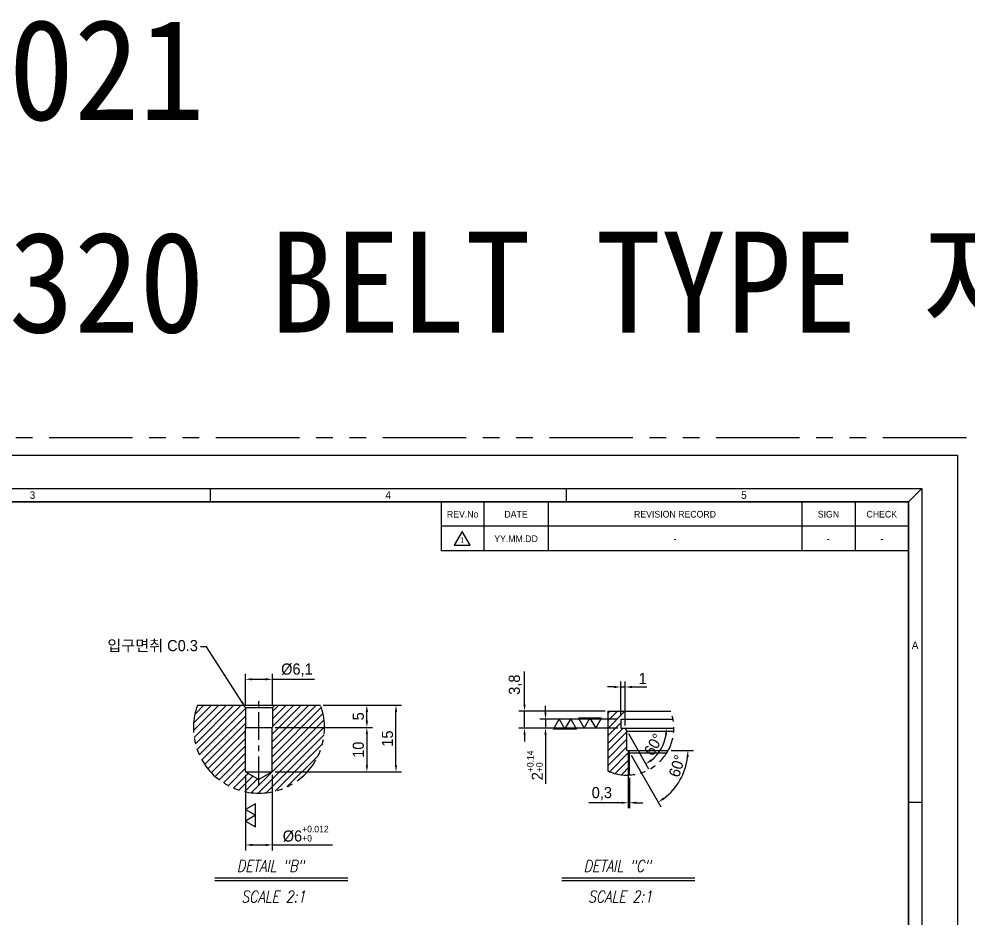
# Model space of a CAD drawing. Header units: inches. Extents: x 0 to 23821, y 0 to 11279.
# Drawn here: x 17186.4 to 17613.2, y 9016 to 9420.1 of the extents above; entities that cross this region are included whole.
import ezdxf

# ---------------------------------------------------------------- set-up
doc = ezdxf.new("R2010")
doc.units = ezdxf.units.IN
doc.header["$LTSCALE"] = 10
doc.header["$MEASUREMENT"] = 0
doc.linetypes.add('CENTER', pattern=[2, 1.25, -0.25, 0.25, -0.25])
doc.linetypes.add('PHANTOM', pattern=[2.5, 1.25, -0.25, 0.25, -0.25, 0.25, -0.25])
doc.layers.get('Defpoints').update_dxf_attribs({"color": 8})
for name, color, linetype in [('CENTER LINE', 1, 'CENTER'), ('PHANTOM LINE', 6, 'PHANTOM'), ('THIN LINE', 3, 'Continuous')]:
    doc.layers.add(name, color=color, linetype=linetype)
doc.styles.add('ITALICT', font='italict')
doc.styles.add('SCI', font='')
doc.styles.add('기본글씨', font='')
doc.styles.get('SCI').set_extended_font_data('Gulim')
doc.styles.get('기본글씨').set_extended_font_data('GulimChe')
doc.dimstyles.new('SCH', dxfattribs={"dimtxt": 2.5, "dimasz": 2, "dimexe": 1.25, "dimexo": 0.625, "dimtad": 1, "dimdec": 8, "dimtxsty": 'SCI', "dimcen": 2.5, "dimclrd": 4, "dimclre": 4, "dimclrt": 7, "dimadec": 8, "dimazin": 2, "dimtfac": 1, "dimtdec": 8, "dimtmove": 0, "dimatfit": 3, "dimfxl": 1, "dimarcsym": 0})

# ---------------------------------------------------------------- blocks, each defined once
blk = doc.blocks.new('A$C5b8731fd')
for p, q in [((0, 0), (-2.25, -3.9)), ((2.25, -3.9), (0, 0)), ((-2.25, -3.9), (2.25, -3.9))]:
    blk.add_line(p, q)
blk = doc.blocks.new('SECHANG REV')
at = {"color": 7}
blk.add_line((-52.5, 0), (-52.5, 5.5), dxfattribs=at)
at = {"color": 3}
for p, q in [((-43, 5.5), (-43, 0)), ((-28.5, 5.5), (-28.5, 0)), ((28.5, 5.5), (28.5, 0)), ((40.5, 5.5), (40.5, 0)), ((52.5, 5.5), (52.5, 0))]:
    blk.add_line(p, q, dxfattribs=at)
blk.add_line((52.5, 0), (-52.5, 0))
blk = doc.blocks.new('SECHANG A3')
at = {"color": 2}
for p, q in [((42, 289.5), (42, 286.5)), ((122, 289.5), (122, 286.5)), ((202, 289.5), (199, 286.5))]:
    blk.add_line(p, q, dxfattribs=at)
at = {"color": 3}
blk.add_line((94, 286.5), (199, 286.5), dxfattribs=at)
blk.add_line((199, 219), (202, 219))
at = {"color": 1}
blk.add_lwpolyline([(-210, 297), (210, 297), (210, 0), (-210, 0)], close=True, dxfattribs=at)
at = {"color": 2}
blk.add_lwpolyline([(-198, 289.5), (202, 289.5), (202, 7.5), (-198, 7.5)], close=True, dxfattribs=at)
at = {"const_width": 0.4}
blk.add_lwpolyline([(-195, 286.5), (199, 286.5), (199, 10.5), (-195, 10.5)], close=True, dxfattribs=at)
blk.add_blockref('SECHANG REV', (146.5, 281))
at = {"color": 2, "char_height": 1.7, "attachment_point": 5, "style": 'SCI'}
for s, insert, width in [('3', (2, 288), 80), ('4', (82, 288), 80), ('5', (162, 288), 80), ('A', (200.5, 254.25), 3)]:
    blk.add_mtext(s, dxfattribs=dict(at, insert=insert, width=width))
at = {"char_height": 1.5, "attachment_point": 5, "style": 'SCI'}
for s, insert, width in [('REV.No', (98.75, 283.7), 9.5), ('DATE', (110.75, 283.7), 14.5), ('REVISION RECORD', (146.5, 283.7), 57), ('SIGN', (181, 283.7), 12), ('CHECK', (193, 283.7), 12)]:
    blk.add_mtext(s, dxfattribs=dict(at, insert=insert, width=width))
blk = doc.blocks.new('*D1913')
at = {"color": 4, "lineweight": -2, "transparency": 16777216}
for p, q in [((17288.22, 9111.87), (17288.22, 9125.79)), ((17291.22, 9123.29), (17297.42, 9123.29)), ((17300.42, 9111.87), (17300.42, 9125.79)), ((17300.42, 9123.29), (17319.38, 9123.29))]:
    blk.add_line(p, q, dxfattribs=at)
at = {"color": 4, "transparency": 16777216}
for points in [[(17291.22, 9123.79), (17291.22, 9122.79), (17288.22, 9123.29)], [(17297.42, 9123.79), (17297.42, 9122.79), (17300.42, 9123.29)]]:
    blk.add_solid(points, dxfattribs=at)
at = {"layer": 'Defpoints', "color": 0, "transparency": 16777216}
for p in [(17300.42, 9123.29), (17288.22, 9110.62), (17300.42, 9110.62)]:
    blk.add_point(p, dxfattribs=at)
at = {"color": 7, "transparency": 16777216, "insert": (17311.4, 9127.42), "char_height": 5, "attachment_point": 5, "style": 'SCI'}
blk.add_mtext('%%c6,1', dxfattribs=at)
blk = doc.blocks.new('*D1914')
at = {"color": 4, "lineweight": -2, "transparency": 16777216}
for p, q in [((17323.27, 9111.62), (17358.46, 9111.62)), ((17355.96, 9084.62), (17355.96, 9108.62)), ((17301.55, 9081.62), (17358.46, 9081.62))]:
    blk.add_line(p, q, dxfattribs=at)
at = {"color": 4, "transparency": 16777216}
for points in [[(17355.46, 9108.62), (17356.46, 9108.62), (17355.96, 9111.62)], [(17355.46, 9084.62), (17356.46, 9084.62), (17355.96, 9081.62)]]:
    blk.add_solid(points, dxfattribs=at)
at = {"layer": 'Defpoints', "color": 0, "transparency": 16777216}
for p in [(17322.02, 9111.62), (17355.96, 9111.62), (17300.3, 9081.62)]:
    blk.add_point(p, dxfattribs=at)
at = {"color": 7, "transparency": 16777216, "insert": (17352.14, 9096.62), "char_height": 5, "attachment_point": 5, "rotation": 90, "style": 'SCI'}
blk.add_mtext('15', dxfattribs=at)
blk = doc.blocks.new('*D1915')
at = {"color": 4, "lineweight": -2, "transparency": 16777216}
for p, q in [((17301.67, 9101.62), (17345.37, 9101.62)), ((17342.87, 9098.62), (17342.87, 9084.62)), ((17301.55, 9081.62), (17345.37, 9081.62))]:
    blk.add_line(p, q, dxfattribs=at)
at = {"color": 4, "transparency": 16777216}
for points in [[(17342.37, 9098.62), (17343.37, 9098.62), (17342.87, 9101.62)], [(17342.37, 9084.62), (17343.37, 9084.62), (17342.87, 9081.62)]]:
    blk.add_solid(points, dxfattribs=at)
at = {"layer": 'Defpoints', "color": 0, "transparency": 16777216}
for p in [(17300.42, 9101.62), (17300.3, 9081.62), (17342.87, 9081.62)]:
    blk.add_point(p, dxfattribs=at)
at = {"color": 7, "transparency": 16777216, "insert": (17339.05, 9091.62), "char_height": 5, "attachment_point": 5, "rotation": 90, "style": 'SCI'}
blk.add_mtext('10', dxfattribs=at)
blk = doc.blocks.new('*D1916')
at = {"color": 4, "lineweight": -2, "transparency": 16777216}
for p, q in [((17323.27, 9111.62), (17345.37, 9111.62)), ((17342.87, 9104.62), (17342.87, 9108.62)), ((17301.67, 9101.62), (17345.37, 9101.62))]:
    blk.add_line(p, q, dxfattribs=at)
at = {"color": 4, "transparency": 16777216}
for points in [[(17342.37, 9108.62), (17343.37, 9108.62), (17342.87, 9111.62)], [(17342.37, 9104.62), (17343.37, 9104.62), (17342.87, 9101.62)]]:
    blk.add_solid(points, dxfattribs=at)
at = {"layer": 'Defpoints', "color": 0, "transparency": 16777216}
for p in [(17322.02, 9111.62), (17342.87, 9111.62), (17300.42, 9101.62)]:
    blk.add_point(p, dxfattribs=at)
at = {"color": 7, "transparency": 16777216, "insert": (17339.06, 9106.62), "char_height": 5, "attachment_point": 5, "rotation": 90, "style": 'SCI'}
blk.add_mtext('5', dxfattribs=at)
blk = doc.blocks.new('*D1917')
at = {"color": 4, "lineweight": -2, "transparency": 16777216}
for p, q in [((17288.32, 9080.37), (17288.32, 9046.32)), ((17300.32, 9080.37), (17300.32, 9046.32)), ((17291.32, 9048.82), (17297.32, 9048.82)), ((17300.32, 9048.82), (17327.37, 9048.82))]:
    blk.add_line(p, q, dxfattribs=at)
at = {"color": 4, "transparency": 16777216}
for points in [[(17291.32, 9049.32), (17291.32, 9048.32), (17288.32, 9048.82)], [(17297.32, 9049.32), (17297.32, 9048.32), (17300.32, 9048.82)]]:
    blk.add_solid(points, dxfattribs=at)
at = {"layer": 'Defpoints', "color": 0, "transparency": 16777216}
for p in [(17288.32, 9081.62), (17300.32, 9081.62), (17300.32, 9048.82)]:
    blk.add_point(p, dxfattribs=at)
at = {"color": 7, "transparency": 16777216, "insert": (17315.35, 9053.78), "char_height": 5, "attachment_point": 5, "style": 'SCI'}
blk.add_mtext('%%c6{\\H0.59x;\\S+0.012^ +0;}', dxfattribs=at)
blk = doc.blocks.new('*D1918')
at = {"color": 4, "lineweight": -2, "transparency": 16777216}
for p, q in [((17423.21, 9108.32), (17423.21, 9111.32)), ((17455.79, 9105.32), (17420.71, 9105.32)), ((17423.21, 9105.32), (17423.21, 9101.32)), ((17455.79, 9101.32), (17420.71, 9101.32)), ((17423.21, 9098.32), (17423.21, 9076.34))]:
    blk.add_line(p, q, dxfattribs=at)
at = {"color": 4, "transparency": 16777216}
for points in [[(17422.71, 9108.32), (17423.71, 9108.32), (17423.21, 9105.32)], [(17422.71, 9098.32), (17423.71, 9098.32), (17423.21, 9101.32)]]:
    blk.add_solid(points, dxfattribs=at)
at = {"layer": 'Defpoints', "color": 0, "transparency": 16777216}
for p in [(17457.04, 9105.32), (17423.21, 9101.32), (17457.04, 9101.32)]:
    blk.add_point(p, dxfattribs=at)
at = {"color": 7, "transparency": 16777216, "insert": (17418.44, 9084.59), "char_height": 5, "attachment_point": 5, "rotation": 90, "style": 'SCI'}
blk.add_mtext('2{\\H0.59x;\\S+0.14^ +0;}', dxfattribs=at)
blk = doc.blocks.new('*D1919')
at = {"color": 4, "lineweight": -2, "transparency": 16777216}
for p, q in [((17413.78, 9111.92), (17413.78, 9126.78)), ((17449.99, 9108.92), (17411.28, 9108.92)), ((17413.78, 9101.32), (17413.78, 9108.92)), ((17455.79, 9101.32), (17411.28, 9101.32)), ((17413.78, 9098.32), (17413.78, 9095.32))]:
    blk.add_line(p, q, dxfattribs=at)
at = {"color": 4, "transparency": 16777216}
for points in [[(17413.28, 9111.92), (17414.28, 9111.92), (17413.78, 9108.92)], [(17413.28, 9098.32), (17414.28, 9098.32), (17413.78, 9101.32)]]:
    blk.add_solid(points, dxfattribs=at)
at = {"layer": 'Defpoints', "color": 0, "transparency": 16777216}
for p in [(17413.78, 9108.92), (17451.24, 9108.92), (17457.04, 9101.32)]:
    blk.add_point(p, dxfattribs=at)
at = {"color": 7, "transparency": 16777216, "insert": (17409.66, 9120.85), "char_height": 5, "attachment_point": 5, "rotation": 90, "style": 'SCI'}
blk.add_mtext('3,8', dxfattribs=at)
blk = doc.blocks.new('*D1920')
at = {"color": 4, "lineweight": -2, "transparency": 16777216}
blk.add_line((17460.47, 9098.85), (17469.6, 9083.03), dxfattribs=at)
blk.add_arc((17459.04, 9101.32), 18.62, 309.2436, 350.7564, dxfattribs=at)
at = {"color": 4, "transparency": 16777216}
for points in [[(17476.92, 9098.37), (17477.91, 9098.29), (17477.66, 9101.32)], [(17471.1, 9086.49), (17470.53, 9087.31), (17468.35, 9085.2)]]:
    blk.add_solid(points, dxfattribs=at)
at = {"layer": 'Defpoints', "color": 0, "transparency": 16777216}
for p in [(17457.04, 9101.32), (17459.04, 9101.32), (17480.93, 9101.32), (17459.84, 9099.93), (17473.3, 9089.35)]:
    blk.add_point(p, dxfattribs=at)
at = {"color": 7, "transparency": 16777216, "insert": (17471.86, 9093.92), "char_height": 5, "attachment_point": 5, "rotation": 60, "style": 'SCI'}
blk.add_mtext('60°', dxfattribs=at)
blk = doc.blocks.new('*D1921')
at = {"color": 4, "lineweight": -2, "transparency": 16777216}
for p, q in [((17461.67, 9089.19), (17475.12, 9065.9)), ((17479.66, 9091.32), (17489.79, 9091.32))]:
    blk.add_line(p, q, dxfattribs=at)
blk.add_arc((17460.44, 9091.32), 26.85, 306.4056, 353.5944, dxfattribs=at)
at = {"color": 4, "transparency": 16777216}
for points in [[(17486.62, 9088.35), (17487.62, 9088.29), (17487.29, 9091.32)], [(17476.65, 9069.29), (17476.1, 9070.13), (17473.87, 9068.07)]]:
    blk.add_solid(points, dxfattribs=at)
at = {"layer": 'Defpoints', "color": 0, "transparency": 16777216}
for p in [(17459.84, 9091.32), (17460.44, 9091.32), (17461.04, 9090.28), (17478.41, 9091.32), (17481.01, 9074.06)]:
    blk.add_point(p, dxfattribs=at)
at = {"color": 7, "transparency": 16777216, "insert": (17482.38, 9084.3), "char_height": 5, "attachment_point": 5, "rotation": 72.266, "style": 'SCI'}
blk.add_mtext('60°', dxfattribs=at)
blk = doc.blocks.new('*D1922')
at = {"color": 4, "lineweight": -2, "transparency": 16777216}
for p, q in [((17460.44, 9090.07), (17460.44, 9065.28)), ((17461.04, 9079.01), (17461.04, 9065.28)), ((17457.44, 9067.78), (17442.66, 9067.78)), ((17461.04, 9067.78), (17460.44, 9067.78)), ((17464.04, 9067.78), (17467.04, 9067.78))]:
    blk.add_line(p, q, dxfattribs=at)
at = {"color": 4, "transparency": 16777216}
for points in [[(17457.44, 9068.28), (17457.44, 9067.28), (17460.44, 9067.78)], [(17464.04, 9068.28), (17464.04, 9067.28), (17461.04, 9067.78)]]:
    blk.add_solid(points, dxfattribs=at)
at = {"layer": 'Defpoints', "color": 0, "transparency": 16777216}
for p in [(17460.44, 9091.32), (17461.04, 9080.26), (17460.44, 9067.78)]:
    blk.add_point(p, dxfattribs=at)
at = {"color": 7, "transparency": 16777216, "insert": (17448.55, 9071.9), "char_height": 5, "attachment_point": 5, "style": 'SCI'}
blk.add_mtext('0,3', dxfattribs=at)
blk = doc.blocks.new('*D1923')
at = {"color": 4, "lineweight": -2, "transparency": 16777216}
for p, q in [((17457.04, 9106.57), (17457.04, 9122.32)), ((17459.04, 9102.57), (17459.04, 9122.32)), ((17454.04, 9119.82), (17451.04, 9119.82)), ((17457.04, 9119.82), (17459.04, 9119.82)), ((17462.04, 9119.82), (17468.86, 9119.82))]:
    blk.add_line(p, q, dxfattribs=at)
at = {"color": 4, "transparency": 16777216}
for points in [[(17454.04, 9120.32), (17454.04, 9119.32), (17457.04, 9119.82)], [(17462.04, 9120.32), (17462.04, 9119.32), (17459.04, 9119.82)]]:
    blk.add_solid(points, dxfattribs=at)
at = {"layer": 'Defpoints', "color": 0, "transparency": 16777216}
for p in [(17459.04, 9119.82), (17457.04, 9105.32), (17459.04, 9101.32)]:
    blk.add_point(p, dxfattribs=at)
at = {"color": 7, "transparency": 16777216, "insert": (17466.95, 9123.64), "char_height": 5, "attachment_point": 5, "style": 'SCI'}
blk.add_mtext('1', dxfattribs=at)
blk = doc.blocks.new('*U546')
at = {"color": 2}
for points in [[(0, 0), (1.5, 2.6), (-1.5, 2.6)], [(3, 0), (4.5, 2.6), (1.5, 2.6)]]:
    blk.add_lwpolyline(points, close=True, dxfattribs=at)

msp = doc.modelspace()

# ---------------------------------------------------------------- hatches: boundary and pattern name
at = {"layer": 'THIN LINE'}
h = msp.add_hatch(dxfattribs=at)
h.set_pattern_fill('ANSI31', color=256, scale=0.75, style=0)
h.set_pattern_definition([(45, (67502.545, 154822.6932), (-1.683798023, 1.683798023), [])])
h.paths.add_polyline_path([(17288.22355679, 9110.62432035), (17287.22355679, 9111.62432035), (17266.62331392, 9111.62432035, 1.4275288405), (17322.02379965, 9111.62432035), (17301.42355679, 9111.62432035), (17300.42355679, 9110.62432035), (17300.42355679, 9101.62432035), (17300.30355679, 9101.55503832), (17300.30355679, 9081.62432035), (17294.32355679, 9078.17176574), (17288.34355679, 9081.62432035), (17288.34355679, 9101.55503832), (17288.22355679, 9101.62432035)])
h = msp.add_hatch(dxfattribs=at)
h.set_pattern_fill('ANSI31', color=256, scale=0.75, style=0)
h.set_pattern_definition([(45, (67597.3473, 154863.47), (-1.683798023, 1.683798023), [])])
h.paths.add_polyline_path([(17459.84182151, 9101.31652478), (17457.04182151, 9101.31652478), (17457.04182151, 9105.31652478), (17459.04182151, 9105.31652478), (17459.04182151, 9108.91652478), (17451.24182151, 9108.91652478), (17451.24182151, 9082.06055925, 0.1198102123), (17461.04182151, 9080.26154417), (17461.04182151, 9091.31652478), (17459.84182151, 9091.31652478)])

# ---------------------------------------------------------------- linework, layer by layer
for p, q in [((17266.62331392, 9111.62432035), (17322.02379965, 9111.62432035)), ((17288.22355679, 9110.62432035), (17287.22355679, 9111.62432035)), ((17288.22355679, 9110.62432035), (17300.42355679, 9110.62432035)), ((17288.22355679, 9110.62432035), (17288.22355679, 9101.62432035)), ((17300.42355679, 9110.62432035), (17301.42355679, 9111.62432035)), ((17300.42355679, 9110.62432035), (17300.42355679, 9101.62432035)), ((17451.24182151, 9108.91652478), (17479.51393905, 9108.91652478)), ((17451.24182151, 9108.91652478), (17451.24182151, 9082.06055925)), ((17459.04182151, 9105.31652478), (17459.04182151, 9108.91652478)), ((17457.04182151, 9105.31652478), (17480.54815408, 9105.31652478)), ((17457.04182151, 9105.31652478), (17457.04182151, 9101.31652478)), ((17288.22355679, 9101.62432035), (17288.32355679, 9101.55503832)), ((17288.22355679, 9101.62432035), (17300.42355679, 9101.62432035)), ((17288.32355679, 9101.55503832), (17300.32355679, 9101.55503832)), ((17288.32355679, 9081.62432035), (17288.32355679, 9101.55503832)), ((17300.42355679, 9101.62432035), (17300.32355679, 9101.55503832)), ((17300.32355679, 9081.62432035), (17300.32355679, 9101.55503832)), ((17457.04182151, 9101.31652478), (17480.93097058, 9101.31652478)), ((17459.04182151, 9101.31652478), (17459.84182151, 9099.93088414)), ((17459.84182151, 9091.31652478), (17459.84182151, 9099.93088414)), ((17459.84182151, 9091.31652478), (17478.40932561, 9091.31652478)), ((17461.04182151, 9090.2772943), (17460.44182151, 9091.31652478)), ((17461.04182151, 9080.26154417), (17461.04182151, 9090.2772943)), ((17288.32355679, 9081.62432035), (17294.32355679, 9078.17176574)), ((17288.32355679, 9081.62432035), (17300.32355679, 9081.62432035)), ((17300.32355679, 9081.62432035), (17294.32355679, 9078.17176574)), ((17274.53547081, 9032.89616792), (17334.37481293, 9032.89616792)), ((17430.5060227, 9032.89616792), (17490.34536483, 9032.89616792))]:
    msp.add_line(p, q)
at = {"layer": 'CENTER LINE'}
msp.add_line((17294.32355679, 9075.99880278), (17294.32355679, 9115.62432035), dxfattribs=at)
at = {"layer": 'PHANTOM LINE', "ltscale": 3}
msp.add_lwpolyline([(16750, 9231.93953276), (18934.20270614, 9231.93953276), (18934.20270614, 8557.16150801), (16750, 8557.16150801)], close=True, dxfattribs=at)
at = {"layer": 'PHANTOM LINE'}
for centre, radius, start, end in [((17294.32355679, 9101.55503832), 29.47361354, 160.0233490314, 19.9766509686), ((17459.84182151, 9101.31652478), 21.08914907, 245.9337522053, 21.123221735)]:
    msp.add_arc(centre, radius, start, end, dxfattribs=at)
at = {"layer": 'THIN LINE'}
for p, q in [((17459.84182151, 9099.93088414), (17480.8854003, 9099.93088414)), ((17461.04182151, 9090.2772943), (17477.81089491, 9090.2772943)), ((17274.53547081, 9033.99928605), (17334.37481293, 9033.99928605)), ((17430.5060227, 9033.99928605), (17490.34536483, 9033.99928605))]:
    msp.add_line(p, q, dxfattribs=at)

# ---------------------------------------------------------------- block references
for name, p, xscale, yscale, zscale in [('SECHANG A3', (17188.45780541, 8630.07531183), 2, 2, 2), ('SECHANG REV', (17481.45780541, 9181.07531183), 2, 2, 2), ('A$C5b8731fd', (17385.67588201, 9189.74091205), 1.6, 1.6, 1.6), ('*U546', (17440.59859567, 9101.31652478), 1.733333333333512, 1.733333333333512, 1.733333333333512)]:
    msp.add_blockref(name, p, dxfattribs=dict(xscale=xscale, yscale=yscale, zscale=zscale))
at = {"yscale": 1.733333333333512, "zscale": 1.733333333333512}
for p, xscale, rotation in [((17429.34581043, 9105.31652478), -1.733333333333512, 180), ((17288.32355679, 9064.73964121), 1.733333333333512, 270)]:
    msp.add_blockref('*U546', p, dxfattribs=dict(at, xscale=xscale, rotation=rotation))

# ---------------------------------------------------------------- texts
at = {"color": 4, "style": '기본글씨'}
for s, p in [('PJT No. 2503-021', (16800.47847211, 9374.71312797)), ('POSITION 160x320 BELT TYPE 제작 수량 : 13SET', (16800.47847211, 9279.16805681))]:
    msp.add_text(s, height=45.3914809616, dxfattribs=at).set_placement(p)
at = {"attachment_point": 5, "style": 'SCI'}
for s, insert, char_height, width in [('{\\fGulim|b0|i0|c129|p50;1}', (17385.67588201, 9185.84045327), 2.4, 7.2061789665), ('YY.MM.DD', (17409.95780541, 9186.47531183), 3, 29), ('-', (17481.45780541, 9186.47531183), 3, 114), ('-', (17550.45780541, 9186.47531183), 3, 24), ('-', (17574.45780541, 9186.47531183), 3, 24)]:
    msp.add_mtext(s, dxfattribs=dict(at, insert=insert, char_height=char_height, width=width))
at = {"color": 7, "insert": (17266.86343314, 9135.38771787), "char_height": 5, "attachment_point": 9, "style": 'SCI'}
msp.add_mtext('입구면취 C0.3', dxfattribs=at)
at = {"layer": 'THIN LINE', "ltscale": 5, "style": 'ITALICT', "width": 0.8}
for s, p in [('DETAIL "B"', (17284.40376706, 9036.77764015, -0.25847114)), ('DETAIL "C"', (17440.37431895, 9036.77764015, -0.25847114)), ('SCALE 2:1', (17286.37203052, 9023.0073464, -0.25847114)), ('SCALE 2:1', (17442.34258241, 9023.0073464, -0.25847114))]:
    msp.add_text(s, height=5.241627955, dxfattribs=at).set_placement(p)

# ---------------------------------------------------------------- dimensions: what is measured, and where the dimension line sits
dim = msp.add_linear_dim(base=(17300.4235567858, 9123.2922950707), p1=(17288.2235567858, 9110.6243203545), p2=(17300.4235567858, 9110.6243203545), text='%%c<>', dimstyle='SCH', override={"dimscale": 2, "dimasz": 1.5, "dimlfac": 0.5})
dim.commit()
dim.dimension.update_dxf_attribs({"geometry": '*D1913', "text_midpoint": (17311.4012531906, 9127.4184601839)})
for base, p1, p2, picture, middle in [((17413.77936777, 9108.91652478), (17457.04182151, 9101.31652478), (17451.24182151, 9108.91652478), '*D1919', (17409.65653155, 9120.84695088)), ((17355.9633392601, 9111.6243203545), (17300.3035567858, 9081.6243203545), (17322.02379965, 9111.6243203545), '*D1914', (17352.1434324692, 9096.6243203545)), ((17342.866637205, 9111.6243203545), (17300.4235567858, 9101.6243203545), (17322.02379965, 9111.6243203545), '*D1916', (17339.0567170985, 9106.6243203545)), ((17342.866637205, 9081.6243203545), (17300.4235567858, 9101.6243203545), (17300.3035567858, 9081.6243203545), '*D1915', (17339.0467304141, 9091.6243203545))]:
    dim = msp.add_linear_dim(base=base, p1=p1, p2=p2, angle=90, dimstyle='SCH', override={"dimscale": 2, "dimasz": 1.5, "dimlfac": 0.5})
    dim.commit()
    dim.dimension.update_dxf_attribs({"geometry": picture, "text_midpoint": middle})
for base, p1, p2, picture, middle in [((17459.04182151, 9119.81570955), (17457.04182151, 9105.31652478), (17459.04182151, 9101.31652478), '*D1923', (17466.95094268, 9123.63561635)), ((17460.44182151, 9067.7762814), (17461.04182151, 9080.26154417), (17460.44182151, 9091.31652478), '*D1922', (17448.55134215, 9071.89911762))]:
    dim = msp.add_linear_dim(base=base, p1=p1, p2=p2, dimstyle='SCH', override={"dimscale": 2, "dimasz": 1.5, "dimlfac": 0.5})
    dim.commit()
    dim.dimension.update_dxf_attribs({"geometry": picture, "text_midpoint": middle})
dim = msp.add_linear_dim(base=(17423.21311445, 9101.31652478), p1=(17457.04182151, 9105.31652478), p2=(17457.04182151, 9101.31652478), angle=90, text='<>{\\H0.59x;\\S+0.14^ +0;}', dimstyle='SCH', override={"dimscale": 2, "dimasz": 1.5, "dimlfac": 0.5})
dim.commit()
dim.dimension.update_dxf_attribs({"geometry": '*D1918', "text_midpoint": (17423.21311445, 9084.58535756), "dimtype": 160})
dim = msp.add_angular_dim_2l(base=(17473.3021164632, 9089.3507165453), line1=((17457.0418215093, 9101.3165247817), (17480.9309705786, 9101.3165247817)), line2=((17459.0418215093, 9101.3165247817), (17459.8418215093, 9099.9308841356)), dimstyle='SCH', override={"dimscale": 2, "dimasz": 1.5, "dimlfac": 0.5})
dim.commit()
dim.dimension.update_dxf_attribs({"geometry": '*D1920', "text_midpoint": (17471.8609408286, 9093.9154027918)})
dim = msp.add_angular_dim_2l(base=(17481.0083631191, 9074.0591473026), line1=((17459.8418215093, 9091.3165247817), (17478.4093256084, 9091.3165247817)), line2=((17461.0418215093, 9090.2772942971), (17460.4418215093, 9091.3165247817)), dimstyle='SCH', override={"dimscale": 2, "dimasz": 1.5, "dimlfac": 0.5})
dim.commit()
dim.dimension.update_dxf_attribs({"geometry": '*D1921', "text_midpoint": (17486.013761997, 9083.1387762568), "dimtype": 162})
dim = msp.add_linear_dim(base=(17300.3235567858, 9048.8240566634), p1=(17288.3235567858, 9081.6243203545), p2=(17300.3235567858, 9081.6243203545), text='%%c<>{\\H0.59x;\\S+0.012^ +0;}', dimstyle='SCH', override={"dimscale": 2, "dimasz": 1.5, "dimlfac": 0.5})
dim.commit()
dim.dimension.update_dxf_attribs({"geometry": '*D1917', "text_midpoint": (17315.3459602479, 9048.8240566634), "dimtype": 160})

# ---------------------------------------------------------------- leaders
at = {"annotation_type": 0, "has_hookline": 1, "hookline_direction": 1, "text_width": 43.28894807}
msp.add_leader([(17288.22355679, 9110.62432035), (17270.81188535, 9137.88771787), (17268.11343314, 9137.88771787)], dimstyle='SCH', override={"dimscale": 2, "dimasz": 1.5, "dimgap": 0.625, "dimtad": 0}, dxfattribs=at)

doc.saveas('drawing.dxf')
